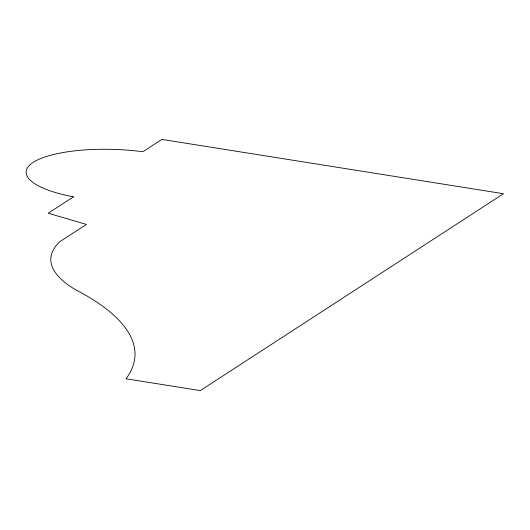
<?xml version="1.0" encoding="UTF-8"?>
<svg xmlns="http://www.w3.org/2000/svg" width="530" height="530" viewBox="0 0 530 530"><rect width="100%" height="100%" fill="white"/><g stroke="black" fill="none" stroke-linecap="round" stroke-linejoin="round"><path stroke-width="0.79" d="M73.451 196.835L48.184 213.239L86.423 224.422L59.751 241.74A218.877 63.627 2.2 0 0 75.167 289.506A415.242 120.707 2.2 0 1 126.027 378.784L200.294 390.59L503.5 193.715L161.888 139.41L142.934 151.719A89.159 25.917 2.2 0 0 33.224 162.359A89.159 25.917 2.2 0 0 73.451 196.835"/></g></svg>
